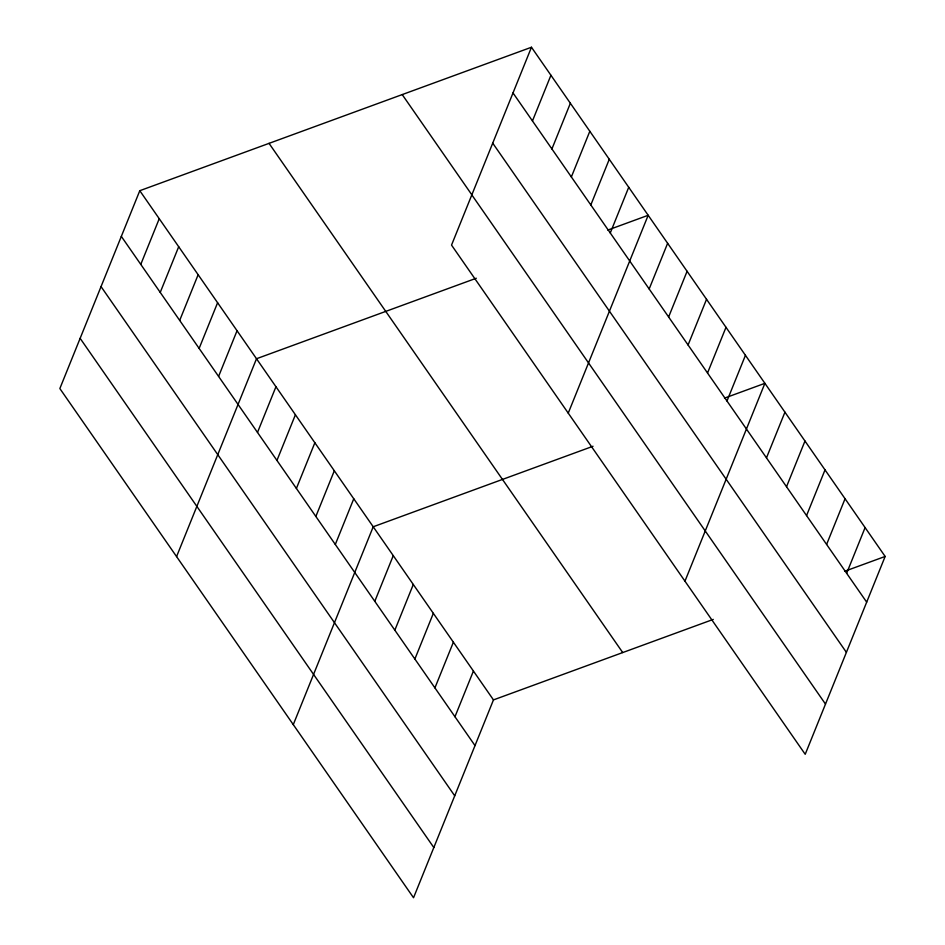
<?xml version="1.0" encoding="UTF-8"?>
<svg xmlns="http://www.w3.org/2000/svg" width="945" height="945" viewBox="0 0 945 945"><rect width="100%" height="100%" fill="white"/><g stroke="black" fill="none" stroke-linecap="round" stroke-linejoin="round"><path stroke-width="1.42" d="M531.468 47.25L451.533 245.098L805.211 754.299L885.146 556.451L531.468 47.25L139.789 190.701L59.854 388.549L413.532 897.75L493.467 699.902L713.274 619.4M140.781 264.399L159.244 218.708M160.237 292.407L178.7 246.716M179.692 320.414L198.143 274.712M199.135 348.41L217.598 302.719M218.59 376.417L237.053 330.726M176.573 556.581L256.508 358.734L476.315 278.232M257.501 432.432L275.952 386.741M276.944 460.439L295.407 414.749M296.399 488.447L314.862 442.756M315.854 516.454L334.317 470.764M335.31 544.462L353.761 498.771M532.46 120.948L550.923 75.257M293.281 724.626L373.216 526.767L593.023 446.264M551.915 148.956L570.367 103.265M374.799 601.315L393.262 555.625M571.359 176.963L589.822 131.272M394.845 630.173L413.296 584.482M590.814 204.97L609.277 159.28M414.879 659.031L433.342 613.34M610.269 232.966L628.732 187.275M434.924 687.877L453.387 642.187M568.24 413.13L648.175 215.283L607.789 230.084M454.97 716.735L473.421 671.044M649.168 288.981L667.631 243.29M668.623 316.988L687.086 271.298M688.078 344.996L706.541 299.305M707.533 373.003L725.996 327.313M726.977 401.011L745.44 355.32M684.96 581.175L764.895 383.327L724.508 398.117M766.478 457.864L784.941 412.174M786.524 486.722L804.975 441.031M806.557 515.58L825.02 469.889M826.603 544.438L845.066 498.747M846.649 573.284L865.1 527.593M844.759 571.241L885.146 556.451M513.005 92.941L866.683 602.142M492.723 143.156L846.401 652.357M402.216 94.583L471.921 194.942M471.815 194.883L825.493 704.084M269.041 143.356L622.72 652.558M139.789 190.701L493.467 699.902M121.326 236.392L475.004 745.593M101.044 286.607L454.722 795.808M80.136 338.334L433.814 847.535"/></g></svg>
